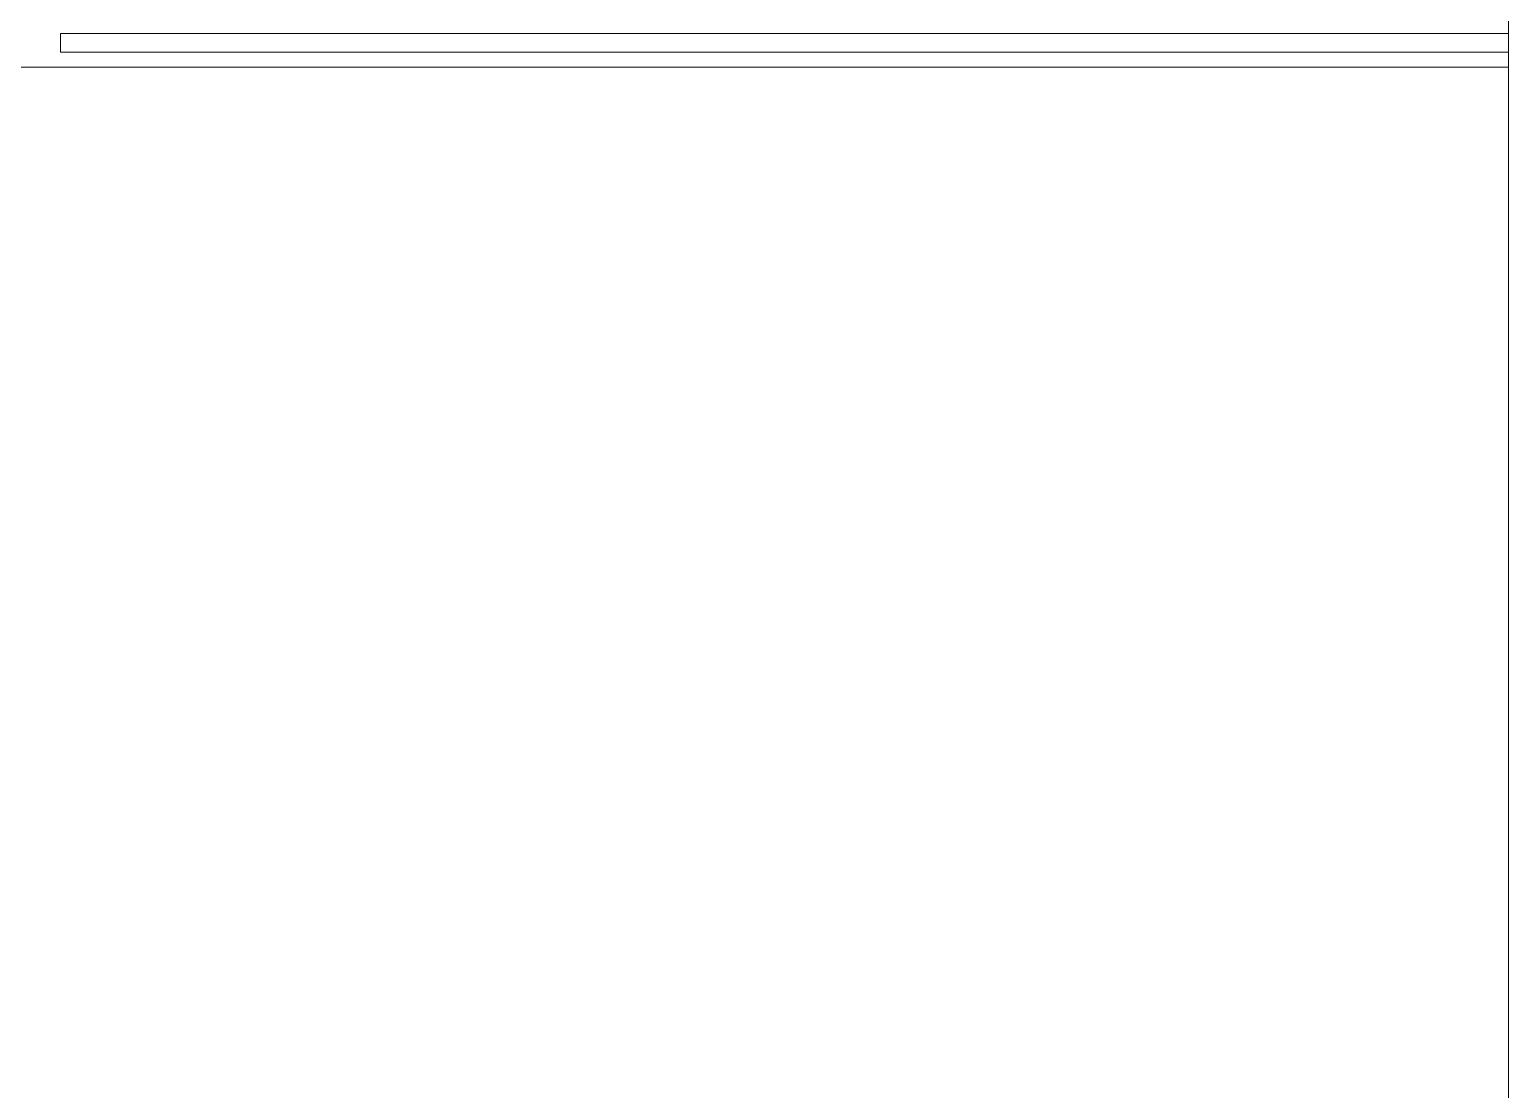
# Model space of a CAD drawing. Header units: metres. Extents: x 14 to 2416, y -346 to 476.
# Drawn here: x 138.912 to 139.527, y -134.553 to -134.112 of the extents above; entities that cross this region are included whole.
import ezdxf

# ---------------------------------------------------------------- set-up
doc = ezdxf.new("R2010")
doc.units = ezdxf.units.M
doc.linetypes.add('0', pattern=[0])
doc.layers.get('0').update_dxf_attribs({"linetype": '0', "lineweight": 20})
for name, color, linetype, lineweight in [('A-ANNO-TEXT', 20, 'Continuous', 13), ('A-WALL', 250, 'Continuous', 20), ('baños', 251, 'Continuous', 0)]:
    doc.layers.add(name, color=color, linetype=linetype, lineweight=lineweight)

# ---------------------------------------------------------------- blocks, each defined once
blk = doc.blocks.new('PL BASE 2N NASAS 09')
at = {"layer": 'A-WALL'}
for p, q in [((165.09755, -5.41173), (165.09755, -7.58173)), ((165.09755, -7.58173), (165.09755, -8.89173))]:
    blk.add_line(p, q, dxfattribs=at)
at = {"layer": 'baños'}
blk.add_line((163.86755, -7.41173), (165.09755, -7.41173), dxfattribs=at)
blk.add_lwpolyline([(165.09755, -7.39763), (164.49541, -7.39763), (164.49541, -7.40538), (165.09755, -7.40538)], close=True, dxfattribs=at)
blk = doc.blocks.new('PL MUEBLES 2N NASAS 09')
blk.add_blockref('PL BASE 2N NASAS 09', (49.91428, 62.71701))
blk = doc.blocks.new('A$C595364de')
blk.add_blockref('PL MUEBLES 2N NASAS 09', (-199.56182, -36.6052))

msp = doc.modelspace()

# ---------------------------------------------------------------- block references
at = {"layer": 'A-ANNO-TEXT'}
msp.add_blockref('A$C595364de', (124.07662, -152.82804), dxfattribs=at)
msp.add_blockref('A$C595364de', (124.07662, -152.82804), dxfattribs=at)

doc.saveas('drawing.dxf')
